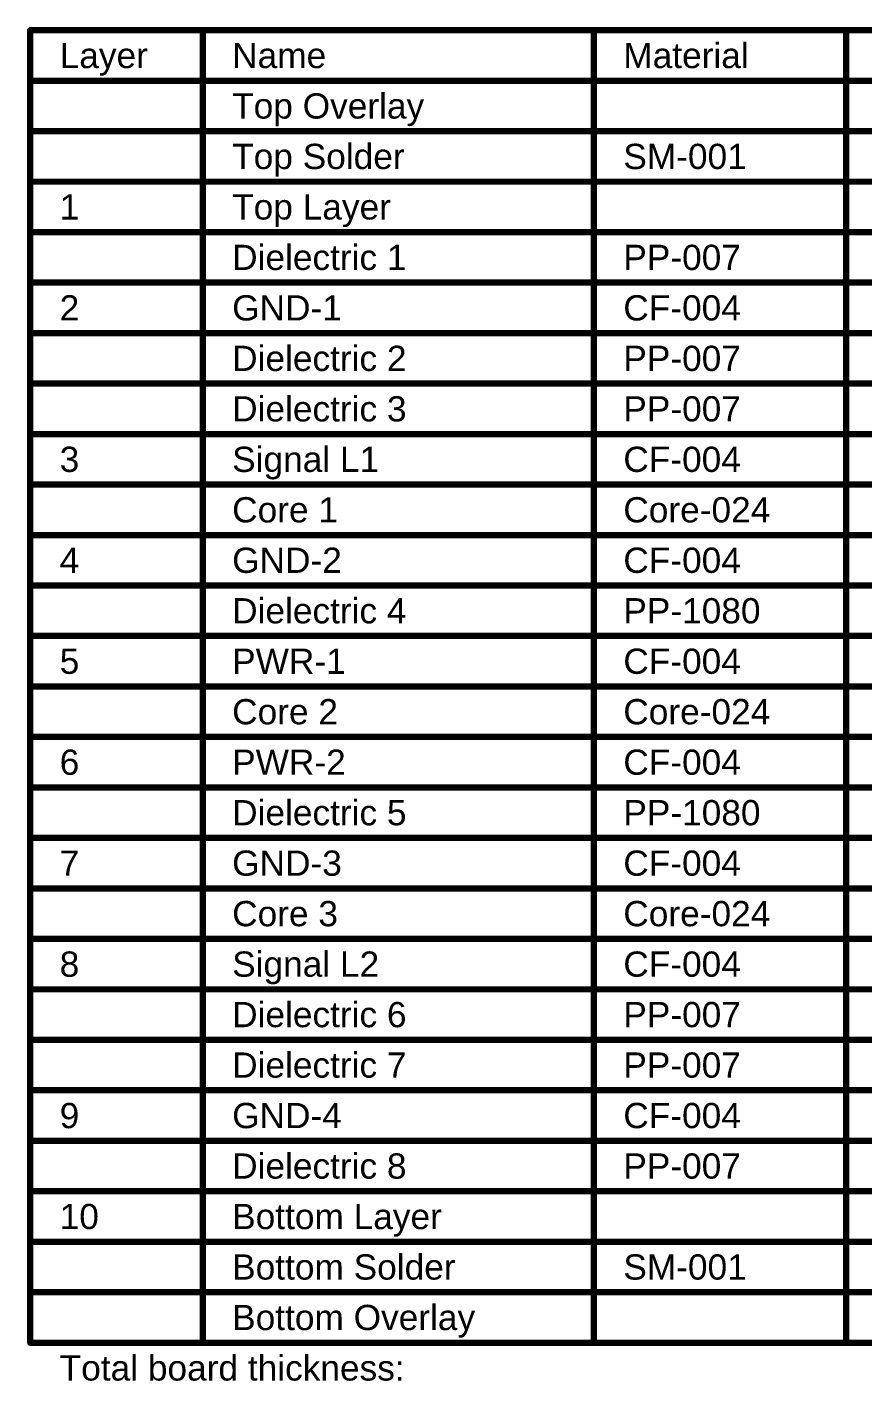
# Model space of a CAD drawing. Header units: inches. Extents: x -6 to 283, y -12 to 154.
# Drawn here: x 12.5 to 62.9, y 72.7 to 154.4 of the extents above; entities that cross this region are included whole.
import ezdxf

# ---------------------------------------------------------------- set-up
doc = ezdxf.new("R2010")
doc.units = ezdxf.units.IN
doc.layers.add('Dimensions', color=6, linetype='Continuous')
doc.styles.add('Arial', font='', dxfattribs={"height": 0.2})
doc.styles.get('Arial').set_extended_font_data('Arial')

msp = doc.modelspace()

# ---------------------------------------------------------------- linework, layer by layer
at = {"layer": 'Dimensions'}
for points in [[(12.645, 154.222, 0.381, 0.381, 0), (121.329, 154.222, 0.381, 0.381, 0)], [(12.645, 74.974, 0.381, 0.381, 0), (12.645, 154.222, 0.381, 0.381, 0)], [(23.057, 74.974, 0.381, 0.381, 0), (23.057, 154.222, 0.381, 0.381, 0)], [(46.673, 74.974, 0.381, 0.381, 0), (46.673, 154.222, 0.381, 0.381, 0)], [(61.909, 74.974, 0.381, 0.381, 0), (61.909, 154.222, 0.381, 0.381, 0)], [(12.645, 151.174, 0.381, 0.381, 0), (121.329, 151.174, 0.381, 0.381, 0)], [(12.645, 148.126, 0.381, 0.381, 0), (23.057, 148.126, 0.381, 0.381, 0)], [(23.057, 148.126, 0.381, 0.381, 0), (46.673, 148.126, 0.381, 0.381, 0)], [(46.673, 148.126, 0.381, 0.381, 0), (61.909, 148.126, 0.381, 0.381, 0)], [(61.909, 148.126, 0.381, 0.381, 0), (78.415, 148.126, 0.381, 0.381, 0)], [(12.645, 145.078, 0.381, 0.381, 0), (23.057, 145.078, 0.381, 0.381, 0)], [(23.057, 145.078, 0.381, 0.381, 0), (46.673, 145.078, 0.381, 0.381, 0)], [(46.673, 145.078, 0.381, 0.381, 0), (61.909, 145.078, 0.381, 0.381, 0)], [(61.909, 145.078, 0.381, 0.381, 0), (78.415, 145.078, 0.381, 0.381, 0)], [(12.645, 142.03, 0.381, 0.381, 0), (23.057, 142.03, 0.381, 0.381, 0)], [(23.057, 142.03, 0.381, 0.381, 0), (46.673, 142.03, 0.381, 0.381, 0)], [(46.673, 142.03, 0.381, 0.381, 0), (61.909, 142.03, 0.381, 0.381, 0)], [(61.909, 142.03, 0.381, 0.381, 0), (78.415, 142.03, 0.381, 0.381, 0)], [(12.645, 138.982, 0.381, 0.381, 0), (23.057, 138.982, 0.381, 0.381, 0)], [(23.057, 138.982, 0.381, 0.381, 0), (46.673, 138.982, 0.381, 0.381, 0)], [(46.673, 138.982, 0.381, 0.381, 0), (61.909, 138.982, 0.381, 0.381, 0)], [(61.909, 138.982, 0.381, 0.381, 0), (78.415, 138.982, 0.381, 0.381, 0)], [(12.645, 135.934, 0.381, 0.381, 0), (23.057, 135.934, 0.381, 0.381, 0)], [(23.057, 135.934, 0.381, 0.381, 0), (46.673, 135.934, 0.381, 0.381, 0)], [(46.673, 135.934, 0.381, 0.381, 0), (61.909, 135.934, 0.381, 0.381, 0)], [(61.909, 135.934, 0.381, 0.381, 0), (78.415, 135.934, 0.381, 0.381, 0)], [(12.645, 132.886, 0.381, 0.381, 0), (23.057, 132.886, 0.381, 0.381, 0)], [(23.057, 132.886, 0.381, 0.381, 0), (46.673, 132.886, 0.381, 0.381, 0)], [(46.673, 132.886, 0.381, 0.381, 0), (61.909, 132.886, 0.381, 0.381, 0)], [(61.909, 132.886, 0.381, 0.381, 0), (78.415, 132.886, 0.381, 0.381, 0)], [(12.645, 129.838, 0.381, 0.381, 0), (23.057, 129.838, 0.381, 0.381, 0)], [(23.057, 129.838, 0.381, 0.381, 0), (46.673, 129.838, 0.381, 0.381, 0)], [(46.673, 129.838, 0.381, 0.381, 0), (61.909, 129.838, 0.381, 0.381, 0)], [(61.909, 129.838, 0.381, 0.381, 0), (78.415, 129.838, 0.381, 0.381, 0)], [(12.645, 126.79, 0.381, 0.381, 0), (23.057, 126.79, 0.381, 0.381, 0)], [(23.057, 126.79, 0.381, 0.381, 0), (46.673, 126.79, 0.381, 0.381, 0)], [(46.673, 126.79, 0.381, 0.381, 0), (61.909, 126.79, 0.381, 0.381, 0)], [(61.909, 126.79, 0.381, 0.381, 0), (78.415, 126.79, 0.381, 0.381, 0)], [(12.645, 123.742, 0.381, 0.381, 0), (23.057, 123.742, 0.381, 0.381, 0)], [(23.057, 123.742, 0.381, 0.381, 0), (46.673, 123.742, 0.381, 0.381, 0)], [(46.673, 123.742, 0.381, 0.381, 0), (61.909, 123.742, 0.381, 0.381, 0)], [(61.909, 123.742, 0.381, 0.381, 0), (78.415, 123.742, 0.381, 0.381, 0)], [(12.645, 120.694, 0.381, 0.381, 0), (23.057, 120.694, 0.381, 0.381, 0)], [(23.057, 120.694, 0.381, 0.381, 0), (46.673, 120.694, 0.381, 0.381, 0)], [(46.673, 120.694, 0.381, 0.381, 0), (61.909, 120.694, 0.381, 0.381, 0)], [(61.909, 120.694, 0.381, 0.381, 0), (78.415, 120.694, 0.381, 0.381, 0)], [(12.645, 117.646, 0.381, 0.381, 0), (23.057, 117.646, 0.381, 0.381, 0)], [(23.057, 117.646, 0.381, 0.381, 0), (46.673, 117.646, 0.381, 0.381, 0)], [(46.673, 117.646, 0.381, 0.381, 0), (61.909, 117.646, 0.381, 0.381, 0)], [(61.909, 117.646, 0.381, 0.381, 0), (78.415, 117.646, 0.381, 0.381, 0)], [(12.645, 114.598, 0.381, 0.381, 0), (23.057, 114.598, 0.381, 0.381, 0)], [(23.057, 114.598, 0.381, 0.381, 0), (46.673, 114.598, 0.381, 0.381, 0)], [(46.673, 114.598, 0.381, 0.381, 0), (61.909, 114.598, 0.381, 0.381, 0)], [(61.909, 114.598, 0.381, 0.381, 0), (78.415, 114.598, 0.381, 0.381, 0)], [(12.645, 111.55, 0.381, 0.381, 0), (23.057, 111.55, 0.381, 0.381, 0)], [(23.057, 111.55, 0.381, 0.381, 0), (46.673, 111.55, 0.381, 0.381, 0)], [(46.673, 111.55, 0.381, 0.381, 0), (61.909, 111.55, 0.381, 0.381, 0)], [(61.909, 111.55, 0.381, 0.381, 0), (78.415, 111.55, 0.381, 0.381, 0)], [(12.645, 108.502, 0.381, 0.381, 0), (23.057, 108.502, 0.381, 0.381, 0)], [(23.057, 108.502, 0.381, 0.381, 0), (46.673, 108.502, 0.381, 0.381, 0)], [(46.673, 108.502, 0.381, 0.381, 0), (61.909, 108.502, 0.381, 0.381, 0)], [(61.909, 108.502, 0.381, 0.381, 0), (78.415, 108.502, 0.381, 0.381, 0)], [(12.645, 105.454, 0.381, 0.381, 0), (23.057, 105.454, 0.381, 0.381, 0)], [(23.057, 105.454, 0.381, 0.381, 0), (46.673, 105.454, 0.381, 0.381, 0)], [(46.673, 105.454, 0.381, 0.381, 0), (61.909, 105.454, 0.381, 0.381, 0)], [(61.909, 105.454, 0.381, 0.381, 0), (78.415, 105.454, 0.381, 0.381, 0)], [(12.645, 102.406, 0.381, 0.381, 0), (23.057, 102.406, 0.381, 0.381, 0)], [(23.057, 102.406, 0.381, 0.381, 0), (46.673, 102.406, 0.381, 0.381, 0)], [(46.673, 102.406, 0.381, 0.381, 0), (61.909, 102.406, 0.381, 0.381, 0)], [(61.909, 102.406, 0.381, 0.381, 0), (78.415, 102.406, 0.381, 0.381, 0)], [(12.645, 99.358, 0.381, 0.381, 0), (23.057, 99.358, 0.381, 0.381, 0)], [(23.057, 99.358, 0.381, 0.381, 0), (46.673, 99.358, 0.381, 0.381, 0)], [(46.673, 99.358, 0.381, 0.381, 0), (61.909, 99.358, 0.381, 0.381, 0)], [(61.909, 99.358, 0.381, 0.381, 0), (78.415, 99.358, 0.381, 0.381, 0)], [(12.645, 96.31, 0.381, 0.381, 0), (23.057, 96.31, 0.381, 0.381, 0)], [(23.057, 96.31, 0.381, 0.381, 0), (46.673, 96.31, 0.381, 0.381, 0)], [(46.673, 96.31, 0.381, 0.381, 0), (61.909, 96.31, 0.381, 0.381, 0)], [(61.909, 96.31, 0.381, 0.381, 0), (78.415, 96.31, 0.381, 0.381, 0)], [(12.645, 93.262, 0.381, 0.381, 0), (23.057, 93.262, 0.381, 0.381, 0)], [(23.057, 93.262, 0.381, 0.381, 0), (46.673, 93.262, 0.381, 0.381, 0)], [(46.673, 93.262, 0.381, 0.381, 0), (61.909, 93.262, 0.381, 0.381, 0)], [(61.909, 93.262, 0.381, 0.381, 0), (78.415, 93.262, 0.381, 0.381, 0)], [(12.645, 90.214, 0.381, 0.381, 0), (23.057, 90.214, 0.381, 0.381, 0)], [(23.057, 90.214, 0.381, 0.381, 0), (46.673, 90.214, 0.381, 0.381, 0)], [(46.673, 90.214, 0.381, 0.381, 0), (61.909, 90.214, 0.381, 0.381, 0)], [(61.909, 90.214, 0.381, 0.381, 0), (78.415, 90.214, 0.381, 0.381, 0)], [(12.645, 87.166, 0.381, 0.381, 0), (23.057, 87.166, 0.381, 0.381, 0)], [(23.057, 87.166, 0.381, 0.381, 0), (46.673, 87.166, 0.381, 0.381, 0)], [(46.673, 87.166, 0.381, 0.381, 0), (61.909, 87.166, 0.381, 0.381, 0)], [(61.909, 87.166, 0.381, 0.381, 0), (78.415, 87.166, 0.381, 0.381, 0)], [(12.645, 84.118, 0.381, 0.381, 0), (23.057, 84.118, 0.381, 0.381, 0)], [(23.057, 84.118, 0.381, 0.381, 0), (46.673, 84.118, 0.381, 0.381, 0)], [(46.673, 84.118, 0.381, 0.381, 0), (61.909, 84.118, 0.381, 0.381, 0)], [(61.909, 84.118, 0.381, 0.381, 0), (78.415, 84.118, 0.381, 0.381, 0)], [(12.645, 81.07, 0.381, 0.381, 0), (23.057, 81.07, 0.381, 0.381, 0)], [(23.057, 81.07, 0.381, 0.381, 0), (46.673, 81.07, 0.381, 0.381, 0)], [(46.673, 81.07, 0.381, 0.381, 0), (61.909, 81.07, 0.381, 0.381, 0)], [(61.909, 81.07, 0.381, 0.381, 0), (78.415, 81.07, 0.381, 0.381, 0)], [(12.645, 78.022, 0.381, 0.381, 0), (23.057, 78.022, 0.381, 0.381, 0)], [(23.057, 78.022, 0.381, 0.381, 0), (46.673, 78.022, 0.381, 0.381, 0)], [(46.673, 78.022, 0.381, 0.381, 0), (61.909, 78.022, 0.381, 0.381, 0)], [(61.909, 78.022, 0.381, 0.381, 0), (78.415, 78.022, 0.381, 0.381, 0)], [(12.645, 74.974, 0.381, 0.381, 0), (23.057, 74.974, 0.381, 0.381, 0)], [(23.057, 74.974, 0.381, 0.381, 0), (46.673, 74.974, 0.381, 0.381, 0)], [(46.673, 74.974, 0.381, 0.381, 0), (61.909, 74.974, 0.381, 0.381, 0)], [(61.909, 74.974, 0.381, 0.381, 0), (78.415, 74.974, 0.381, 0.381, 0)]]:
    msp.add_lwpolyline(points, format="xyseb", dxfattribs=at)
for points in [[(12.55, 154.222, 0.191, 0.191, 1), (12.741, 154.222, 0.191, 0.191, 1)], [(12.55, 154.222, 0.191, 0.191, 1), (12.741, 154.222, 0.191, 0.191, 1)], [(22.962, 154.222, 0.191, 0.191, 1), (23.152, 154.222, 0.191, 0.191, 1)], [(46.577, 154.222, 0.191, 0.191, 1), (46.768, 154.222, 0.191, 0.191, 1)], [(61.814, 154.222, 0.191, 0.191, 1), (62.004, 154.222, 0.191, 0.191, 1)], [(12.55, 151.174, 0.191, 0.191, 1), (12.741, 151.174, 0.191, 0.191, 1)], [(12.55, 148.126, 0.191, 0.191, 1), (12.741, 148.126, 0.191, 0.191, 1)], [(22.962, 148.126, 0.191, 0.191, 1), (23.152, 148.126, 0.191, 0.191, 1)], [(22.962, 148.126, 0.191, 0.191, 1), (23.152, 148.126, 0.191, 0.191, 1)], [(46.577, 148.126, 0.191, 0.191, 1), (46.768, 148.126, 0.191, 0.191, 1)], [(46.577, 148.126, 0.191, 0.191, 1), (46.768, 148.126, 0.191, 0.191, 1)], [(61.814, 148.126, 0.191, 0.191, 1), (62.004, 148.126, 0.191, 0.191, 1)], [(61.814, 148.126, 0.191, 0.191, 1), (62.004, 148.126, 0.191, 0.191, 1)], [(12.55, 145.078, 0.191, 0.191, 1), (12.741, 145.078, 0.191, 0.191, 1)], [(22.962, 145.078, 0.191, 0.191, 1), (23.152, 145.078, 0.191, 0.191, 1)], [(22.962, 145.078, 0.191, 0.191, 1), (23.152, 145.078, 0.191, 0.191, 1)], [(46.577, 145.078, 0.191, 0.191, 1), (46.768, 145.078, 0.191, 0.191, 1)], [(46.577, 145.078, 0.191, 0.191, 1), (46.768, 145.078, 0.191, 0.191, 1)], [(61.814, 145.078, 0.191, 0.191, 1), (62.004, 145.078, 0.191, 0.191, 1)], [(61.814, 145.078, 0.191, 0.191, 1), (62.004, 145.078, 0.191, 0.191, 1)], [(12.55, 142.03, 0.191, 0.191, 1), (12.741, 142.03, 0.191, 0.191, 1)], [(22.962, 142.03, 0.191, 0.191, 1), (23.152, 142.03, 0.191, 0.191, 1)], [(22.962, 142.03, 0.191, 0.191, 1), (23.152, 142.03, 0.191, 0.191, 1)], [(46.577, 142.03, 0.191, 0.191, 1), (46.768, 142.03, 0.191, 0.191, 1)], [(46.577, 142.03, 0.191, 0.191, 1), (46.768, 142.03, 0.191, 0.191, 1)], [(61.814, 142.03, 0.191, 0.191, 1), (62.004, 142.03, 0.191, 0.191, 1)], [(61.814, 142.03, 0.191, 0.191, 1), (62.004, 142.03, 0.191, 0.191, 1)], [(12.55, 138.982, 0.191, 0.191, 1), (12.741, 138.982, 0.191, 0.191, 1)], [(22.962, 138.982, 0.191, 0.191, 1), (23.152, 138.982, 0.191, 0.191, 1)], [(22.962, 138.982, 0.191, 0.191, 1), (23.152, 138.982, 0.191, 0.191, 1)], [(46.577, 138.982, 0.191, 0.191, 1), (46.768, 138.982, 0.191, 0.191, 1)], [(46.577, 138.982, 0.191, 0.191, 1), (46.768, 138.982, 0.191, 0.191, 1)], [(61.814, 138.982, 0.191, 0.191, 1), (62.004, 138.982, 0.191, 0.191, 1)], [(61.814, 138.982, 0.191, 0.191, 1), (62.004, 138.982, 0.191, 0.191, 1)], [(12.55, 135.934, 0.191, 0.191, 1), (12.741, 135.934, 0.191, 0.191, 1)], [(22.962, 135.934, 0.191, 0.191, 1), (23.152, 135.934, 0.191, 0.191, 1)], [(22.962, 135.934, 0.191, 0.191, 1), (23.152, 135.934, 0.191, 0.191, 1)], [(46.577, 135.934, 0.191, 0.191, 1), (46.768, 135.934, 0.191, 0.191, 1)], [(46.577, 135.934, 0.191, 0.191, 1), (46.768, 135.934, 0.191, 0.191, 1)], [(61.814, 135.934, 0.191, 0.191, 1), (62.004, 135.934, 0.191, 0.191, 1)], [(61.814, 135.934, 0.191, 0.191, 1), (62.004, 135.934, 0.191, 0.191, 1)], [(12.55, 132.886, 0.191, 0.191, 1), (12.741, 132.886, 0.191, 0.191, 1)], [(22.962, 132.886, 0.191, 0.191, 1), (23.152, 132.886, 0.191, 0.191, 1)], [(22.962, 132.886, 0.191, 0.191, 1), (23.152, 132.886, 0.191, 0.191, 1)], [(46.577, 132.886, 0.191, 0.191, 1), (46.768, 132.886, 0.191, 0.191, 1)], [(46.577, 132.886, 0.191, 0.191, 1), (46.768, 132.886, 0.191, 0.191, 1)], [(61.814, 132.886, 0.191, 0.191, 1), (62.004, 132.886, 0.191, 0.191, 1)], [(61.814, 132.886, 0.191, 0.191, 1), (62.004, 132.886, 0.191, 0.191, 1)], [(12.55, 129.838, 0.191, 0.191, 1), (12.741, 129.838, 0.191, 0.191, 1)], [(22.962, 129.838, 0.191, 0.191, 1), (23.152, 129.838, 0.191, 0.191, 1)], [(22.962, 129.838, 0.191, 0.191, 1), (23.152, 129.838, 0.191, 0.191, 1)], [(46.577, 129.838, 0.191, 0.191, 1), (46.768, 129.838, 0.191, 0.191, 1)], [(46.577, 129.838, 0.191, 0.191, 1), (46.768, 129.838, 0.191, 0.191, 1)], [(61.814, 129.838, 0.191, 0.191, 1), (62.004, 129.838, 0.191, 0.191, 1)], [(61.814, 129.838, 0.191, 0.191, 1), (62.004, 129.838, 0.191, 0.191, 1)], [(12.55, 126.79, 0.191, 0.191, 1), (12.741, 126.79, 0.191, 0.191, 1)], [(22.962, 126.79, 0.191, 0.191, 1), (23.152, 126.79, 0.191, 0.191, 1)], [(22.962, 126.79, 0.191, 0.191, 1), (23.152, 126.79, 0.191, 0.191, 1)], [(46.577, 126.79, 0.191, 0.191, 1), (46.768, 126.79, 0.191, 0.191, 1)], [(46.577, 126.79, 0.191, 0.191, 1), (46.768, 126.79, 0.191, 0.191, 1)], [(61.814, 126.79, 0.191, 0.191, 1), (62.004, 126.79, 0.191, 0.191, 1)], [(61.814, 126.79, 0.191, 0.191, 1), (62.004, 126.79, 0.191, 0.191, 1)], [(12.55, 123.742, 0.191, 0.191, 1), (12.741, 123.742, 0.191, 0.191, 1)], [(22.962, 123.742, 0.191, 0.191, 1), (23.152, 123.742, 0.191, 0.191, 1)], [(22.962, 123.742, 0.191, 0.191, 1), (23.152, 123.742, 0.191, 0.191, 1)], [(46.577, 123.742, 0.191, 0.191, 1), (46.768, 123.742, 0.191, 0.191, 1)], [(46.577, 123.742, 0.191, 0.191, 1), (46.768, 123.742, 0.191, 0.191, 1)], [(61.814, 123.742, 0.191, 0.191, 1), (62.004, 123.742, 0.191, 0.191, 1)], [(61.814, 123.742, 0.191, 0.191, 1), (62.004, 123.742, 0.191, 0.191, 1)], [(12.55, 120.694, 0.191, 0.191, 1), (12.741, 120.694, 0.191, 0.191, 1)], [(22.962, 120.694, 0.191, 0.191, 1), (23.152, 120.694, 0.191, 0.191, 1)], [(22.962, 120.694, 0.191, 0.191, 1), (23.152, 120.694, 0.191, 0.191, 1)], [(46.577, 120.694, 0.191, 0.191, 1), (46.768, 120.694, 0.191, 0.191, 1)], [(46.577, 120.694, 0.191, 0.191, 1), (46.768, 120.694, 0.191, 0.191, 1)], [(61.814, 120.694, 0.191, 0.191, 1), (62.004, 120.694, 0.191, 0.191, 1)], [(61.814, 120.694, 0.191, 0.191, 1), (62.004, 120.694, 0.191, 0.191, 1)], [(12.55, 117.646, 0.191, 0.191, 1), (12.741, 117.646, 0.191, 0.191, 1)], [(22.962, 117.646, 0.191, 0.191, 1), (23.152, 117.646, 0.191, 0.191, 1)], [(22.962, 117.646, 0.191, 0.191, 1), (23.152, 117.646, 0.191, 0.191, 1)], [(46.577, 117.646, 0.191, 0.191, 1), (46.768, 117.646, 0.191, 0.191, 1)], [(46.577, 117.646, 0.191, 0.191, 1), (46.768, 117.646, 0.191, 0.191, 1)], [(61.814, 117.646, 0.191, 0.191, 1), (62.004, 117.646, 0.191, 0.191, 1)], [(61.814, 117.646, 0.191, 0.191, 1), (62.004, 117.646, 0.191, 0.191, 1)], [(12.55, 114.598, 0.191, 0.191, 1), (12.741, 114.598, 0.191, 0.191, 1)], [(22.962, 114.598, 0.191, 0.191, 1), (23.152, 114.598, 0.191, 0.191, 1)], [(22.962, 114.598, 0.191, 0.191, 1), (23.152, 114.598, 0.191, 0.191, 1)], [(46.577, 114.598, 0.191, 0.191, 1), (46.768, 114.598, 0.191, 0.191, 1)], [(46.577, 114.598, 0.191, 0.191, 1), (46.768, 114.598, 0.191, 0.191, 1)], [(61.814, 114.598, 0.191, 0.191, 1), (62.004, 114.598, 0.191, 0.191, 1)], [(61.814, 114.598, 0.191, 0.191, 1), (62.004, 114.598, 0.191, 0.191, 1)], [(12.55, 111.55, 0.191, 0.191, 1), (12.741, 111.55, 0.191, 0.191, 1)], [(22.962, 111.55, 0.191, 0.191, 1), (23.152, 111.55, 0.191, 0.191, 1)], [(22.962, 111.55, 0.191, 0.191, 1), (23.152, 111.55, 0.191, 0.191, 1)], [(46.577, 111.55, 0.191, 0.191, 1), (46.768, 111.55, 0.191, 0.191, 1)], [(46.577, 111.55, 0.191, 0.191, 1), (46.768, 111.55, 0.191, 0.191, 1)], [(61.814, 111.55, 0.191, 0.191, 1), (62.004, 111.55, 0.191, 0.191, 1)], [(61.814, 111.55, 0.191, 0.191, 1), (62.004, 111.55, 0.191, 0.191, 1)], [(12.55, 108.502, 0.191, 0.191, 1), (12.741, 108.502, 0.191, 0.191, 1)], [(22.962, 108.502, 0.191, 0.191, 1), (23.152, 108.502, 0.191, 0.191, 1)], [(22.962, 108.502, 0.191, 0.191, 1), (23.152, 108.502, 0.191, 0.191, 1)], [(46.577, 108.502, 0.191, 0.191, 1), (46.768, 108.502, 0.191, 0.191, 1)], [(46.577, 108.502, 0.191, 0.191, 1), (46.768, 108.502, 0.191, 0.191, 1)], [(61.814, 108.502, 0.191, 0.191, 1), (62.004, 108.502, 0.191, 0.191, 1)], [(61.814, 108.502, 0.191, 0.191, 1), (62.004, 108.502, 0.191, 0.191, 1)], [(12.55, 105.454, 0.191, 0.191, 1), (12.741, 105.454, 0.191, 0.191, 1)], [(22.962, 105.454, 0.191, 0.191, 1), (23.152, 105.454, 0.191, 0.191, 1)], [(22.962, 105.454, 0.191, 0.191, 1), (23.152, 105.454, 0.191, 0.191, 1)], [(46.577, 105.454, 0.191, 0.191, 1), (46.768, 105.454, 0.191, 0.191, 1)], [(46.577, 105.454, 0.191, 0.191, 1), (46.768, 105.454, 0.191, 0.191, 1)], [(61.814, 105.454, 0.191, 0.191, 1), (62.004, 105.454, 0.191, 0.191, 1)], [(61.814, 105.454, 0.191, 0.191, 1), (62.004, 105.454, 0.191, 0.191, 1)], [(12.55, 102.406, 0.191, 0.191, 1), (12.741, 102.406, 0.191, 0.191, 1)], [(22.962, 102.406, 0.191, 0.191, 1), (23.152, 102.406, 0.191, 0.191, 1)], [(22.962, 102.406, 0.191, 0.191, 1), (23.152, 102.406, 0.191, 0.191, 1)], [(46.577, 102.406, 0.191, 0.191, 1), (46.768, 102.406, 0.191, 0.191, 1)], [(46.577, 102.406, 0.191, 0.191, 1), (46.768, 102.406, 0.191, 0.191, 1)], [(61.814, 102.406, 0.191, 0.191, 1), (62.004, 102.406, 0.191, 0.191, 1)], [(61.814, 102.406, 0.191, 0.191, 1), (62.004, 102.406, 0.191, 0.191, 1)], [(12.55, 99.358, 0.191, 0.191, 1), (12.741, 99.358, 0.191, 0.191, 1)], [(22.962, 99.358, 0.191, 0.191, 1), (23.152, 99.358, 0.191, 0.191, 1)], [(22.962, 99.358, 0.191, 0.191, 1), (23.152, 99.358, 0.191, 0.191, 1)], [(46.577, 99.358, 0.191, 0.191, 1), (46.768, 99.358, 0.191, 0.191, 1)], [(46.577, 99.358, 0.191, 0.191, 1), (46.768, 99.358, 0.191, 0.191, 1)], [(61.814, 99.358, 0.191, 0.191, 1), (62.004, 99.358, 0.191, 0.191, 1)], [(61.814, 99.358, 0.191, 0.191, 1), (62.004, 99.358, 0.191, 0.191, 1)], [(12.55, 96.31, 0.191, 0.191, 1), (12.741, 96.31, 0.191, 0.191, 1)], [(22.962, 96.31, 0.191, 0.191, 1), (23.152, 96.31, 0.191, 0.191, 1)], [(22.962, 96.31, 0.191, 0.191, 1), (23.152, 96.31, 0.191, 0.191, 1)], [(46.577, 96.31, 0.191, 0.191, 1), (46.768, 96.31, 0.191, 0.191, 1)], [(46.577, 96.31, 0.191, 0.191, 1), (46.768, 96.31, 0.191, 0.191, 1)], [(61.814, 96.31, 0.191, 0.191, 1), (62.004, 96.31, 0.191, 0.191, 1)], [(61.814, 96.31, 0.191, 0.191, 1), (62.004, 96.31, 0.191, 0.191, 1)], [(12.55, 93.262, 0.191, 0.191, 1), (12.741, 93.262, 0.191, 0.191, 1)], [(22.962, 93.262, 0.191, 0.191, 1), (23.152, 93.262, 0.191, 0.191, 1)], [(22.962, 93.262, 0.191, 0.191, 1), (23.152, 93.262, 0.191, 0.191, 1)], [(46.577, 93.262, 0.191, 0.191, 1), (46.768, 93.262, 0.191, 0.191, 1)], [(46.577, 93.262, 0.191, 0.191, 1), (46.768, 93.262, 0.191, 0.191, 1)], [(61.814, 93.262, 0.191, 0.191, 1), (62.004, 93.262, 0.191, 0.191, 1)], [(61.814, 93.262, 0.191, 0.191, 1), (62.004, 93.262, 0.191, 0.191, 1)], [(12.55, 90.214, 0.191, 0.191, 1), (12.741, 90.214, 0.191, 0.191, 1)], [(22.962, 90.214, 0.191, 0.191, 1), (23.152, 90.214, 0.191, 0.191, 1)], [(22.962, 90.214, 0.191, 0.191, 1), (23.152, 90.214, 0.191, 0.191, 1)], [(46.577, 90.214, 0.191, 0.191, 1), (46.768, 90.214, 0.191, 0.191, 1)], [(46.577, 90.214, 0.191, 0.191, 1), (46.768, 90.214, 0.191, 0.191, 1)], [(61.814, 90.214, 0.191, 0.191, 1), (62.004, 90.214, 0.191, 0.191, 1)], [(61.814, 90.214, 0.191, 0.191, 1), (62.004, 90.214, 0.191, 0.191, 1)], [(12.55, 87.166, 0.191, 0.191, 1), (12.741, 87.166, 0.191, 0.191, 1)], [(22.962, 87.166, 0.191, 0.191, 1), (23.152, 87.166, 0.191, 0.191, 1)], [(22.962, 87.166, 0.191, 0.191, 1), (23.152, 87.166, 0.191, 0.191, 1)], [(46.577, 87.166, 0.191, 0.191, 1), (46.768, 87.166, 0.191, 0.191, 1)], [(46.577, 87.166, 0.191, 0.191, 1), (46.768, 87.166, 0.191, 0.191, 1)], [(61.814, 87.166, 0.191, 0.191, 1), (62.004, 87.166, 0.191, 0.191, 1)], [(61.814, 87.166, 0.191, 0.191, 1), (62.004, 87.166, 0.191, 0.191, 1)], [(12.55, 84.118, 0.191, 0.191, 1), (12.741, 84.118, 0.191, 0.191, 1)], [(22.962, 84.118, 0.191, 0.191, 1), (23.152, 84.118, 0.191, 0.191, 1)], [(22.962, 84.118, 0.191, 0.191, 1), (23.152, 84.118, 0.191, 0.191, 1)], [(46.577, 84.118, 0.191, 0.191, 1), (46.768, 84.118, 0.191, 0.191, 1)], [(46.577, 84.118, 0.191, 0.191, 1), (46.768, 84.118, 0.191, 0.191, 1)], [(61.814, 84.118, 0.191, 0.191, 1), (62.004, 84.118, 0.191, 0.191, 1)], [(61.814, 84.118, 0.191, 0.191, 1), (62.004, 84.118, 0.191, 0.191, 1)], [(12.55, 81.07, 0.191, 0.191, 1), (12.741, 81.07, 0.191, 0.191, 1)], [(22.962, 81.07, 0.191, 0.191, 1), (23.152, 81.07, 0.191, 0.191, 1)], [(22.962, 81.07, 0.191, 0.191, 1), (23.152, 81.07, 0.191, 0.191, 1)], [(46.577, 81.07, 0.191, 0.191, 1), (46.768, 81.07, 0.191, 0.191, 1)], [(46.577, 81.07, 0.191, 0.191, 1), (46.768, 81.07, 0.191, 0.191, 1)], [(61.814, 81.07, 0.191, 0.191, 1), (62.004, 81.07, 0.191, 0.191, 1)], [(61.814, 81.07, 0.191, 0.191, 1), (62.004, 81.07, 0.191, 0.191, 1)], [(12.55, 78.022, 0.191, 0.191, 1), (12.741, 78.022, 0.191, 0.191, 1)], [(22.962, 78.022, 0.191, 0.191, 1), (23.152, 78.022, 0.191, 0.191, 1)], [(22.962, 78.022, 0.191, 0.191, 1), (23.152, 78.022, 0.191, 0.191, 1)], [(46.577, 78.022, 0.191, 0.191, 1), (46.768, 78.022, 0.191, 0.191, 1)], [(46.577, 78.022, 0.191, 0.191, 1), (46.768, 78.022, 0.191, 0.191, 1)], [(61.814, 78.022, 0.191, 0.191, 1), (62.004, 78.022, 0.191, 0.191, 1)], [(61.814, 78.022, 0.191, 0.191, 1), (62.004, 78.022, 0.191, 0.191, 1)], [(12.55, 74.974, 0.191, 0.191, 1), (12.741, 74.974, 0.191, 0.191, 1)], [(12.55, 74.974, 0.191, 0.191, 1), (12.741, 74.974, 0.191, 0.191, 1)], [(22.962, 74.974, 0.191, 0.191, 1), (23.152, 74.974, 0.191, 0.191, 1)], [(22.962, 74.974, 0.191, 0.191, 1), (23.152, 74.974, 0.191, 0.191, 1)], [(22.962, 74.974, 0.191, 0.191, 1), (23.152, 74.974, 0.191, 0.191, 1)], [(46.577, 74.974, 0.191, 0.191, 1), (46.768, 74.974, 0.191, 0.191, 1)], [(46.577, 74.974, 0.191, 0.191, 1), (46.768, 74.974, 0.191, 0.191, 1)], [(46.577, 74.974, 0.191, 0.191, 1), (46.768, 74.974, 0.191, 0.191, 1)], [(61.814, 74.974, 0.191, 0.191, 1), (62.004, 74.974, 0.191, 0.191, 1)], [(61.814, 74.974, 0.191, 0.191, 1), (62.004, 74.974, 0.191, 0.191, 1)], [(61.814, 74.974, 0.191, 0.191, 1), (62.004, 74.974, 0.191, 0.191, 1)]]:
    msp.add_lwpolyline(points, format="xyseb", close=True, dxfattribs=at)

# ---------------------------------------------------------------- texts
at = {"layer": 'Dimensions', "style": 'Arial'}
for s, p in [('Layer', (14.423, 151.936)), ('Name', (24.835, 151.936)), ('Material', (48.451, 151.936)), ('Top Overlay', (24.835, 148.888)), ('Top Solder', (24.835, 145.84)), ('SM-001', (48.451, 145.84)), ('1', (14.423, 142.792)), ('Top Layer', (24.835, 142.792)), ('Dielectric 1', (24.835, 139.744)), ('PP-007', (48.451, 139.744)), ('2', (14.423, 136.696)), ('GND-1', (24.835, 136.696)), ('CF-004', (48.451, 136.696)), ('Dielectric 2', (24.835, 133.648)), ('PP-007', (48.451, 133.648)), ('Dielectric 3', (24.835, 130.6)), ('PP-007', (48.451, 130.6)), ('3', (14.423, 127.552)), ('Signal L1', (24.835, 127.552)), ('CF-004', (48.451, 127.552)), ('Core 1', (24.835, 124.504)), ('Core-024', (48.451, 124.504)), ('4', (14.423, 121.456)), ('GND-2', (24.835, 121.456)), ('CF-004', (48.451, 121.456)), ('Dielectric 4', (24.835, 118.408)), ('PP-1080', (48.451, 118.408)), ('CF-004', (48.451, 115.36)), ('5', (14.423, 115.36)), ('PWR-1', (24.835, 115.36)), ('Core 2', (24.835, 112.312)), ('Core-024', (48.451, 112.312)), ('6', (14.423, 109.264)), ('PWR-2', (24.835, 109.264)), ('CF-004', (48.451, 109.264)), ('Dielectric 5', (24.835, 106.216)), ('PP-1080', (48.451, 106.216)), ('7', (14.423, 103.168)), ('GND-3', (24.835, 103.168)), ('CF-004', (48.451, 103.168)), ('Core 3', (24.835, 100.12)), ('Core-024', (48.451, 100.12)), ('8', (14.423, 97.072)), ('Signal L2', (24.835, 97.072)), ('CF-004', (48.451, 97.072)), ('Dielectric 6', (24.835, 94.024)), ('PP-007', (48.451, 94.024)), ('Dielectric 7', (24.835, 90.976)), ('PP-007', (48.451, 90.976)), ('9', (14.423, 87.928)), ('GND-4', (24.835, 87.928)), ('CF-004', (48.451, 87.928)), ('Dielectric 8', (24.835, 84.88)), ('PP-007', (48.451, 84.88)), ('10', (14.423, 81.832)), ('Bottom Layer', (24.835, 81.832)), ('Bottom Solder', (24.835, 78.784)), ('SM-001', (48.451, 78.784)), ('Bottom Overlay', (24.835, 75.736)), ('Total board thickness:', (14.423, 72.688))]:
    msp.add_text(s, height=1.524, dxfattribs=at).set_placement(p)

doc.saveas('drawing.dxf')
